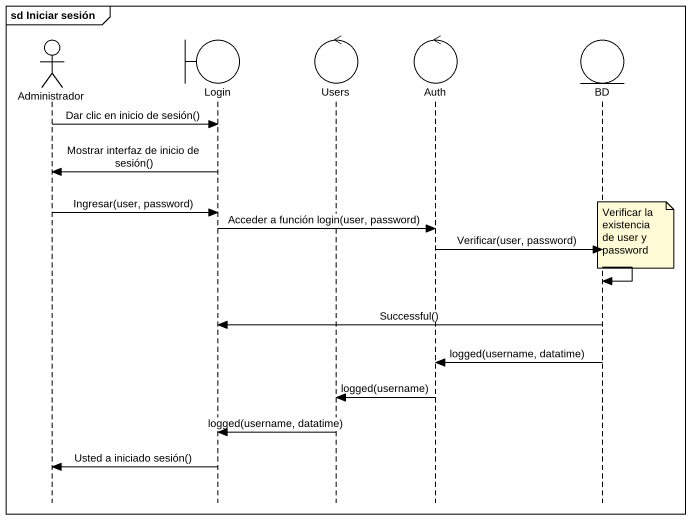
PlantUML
@startuml
mainframe sd Iniciar sesión
hide footbox
actor Administrador
boundary Login
control Users
control Auth
entity BD

Administrador -> Login : Dar clic en inicio de sesión()
Login -> Administrador : Mostrar interfaz de inicio de sesión()
Administrador -> Login : Ingresar(user, password)
Login -> Auth : Acceder a función login(user, password)
note over BD : Verificar la existencia de user y password
Auth -> BD : Verificar(user, password)
BD -> BD
BD -> Login : Successful()
BD -> Auth : logged(username, datatime)
Auth -> Users : logged(username)
Users -> Login : logged(username, datatime)
Login -> Administrador : Usted a iniciado sesión()
@enduml
